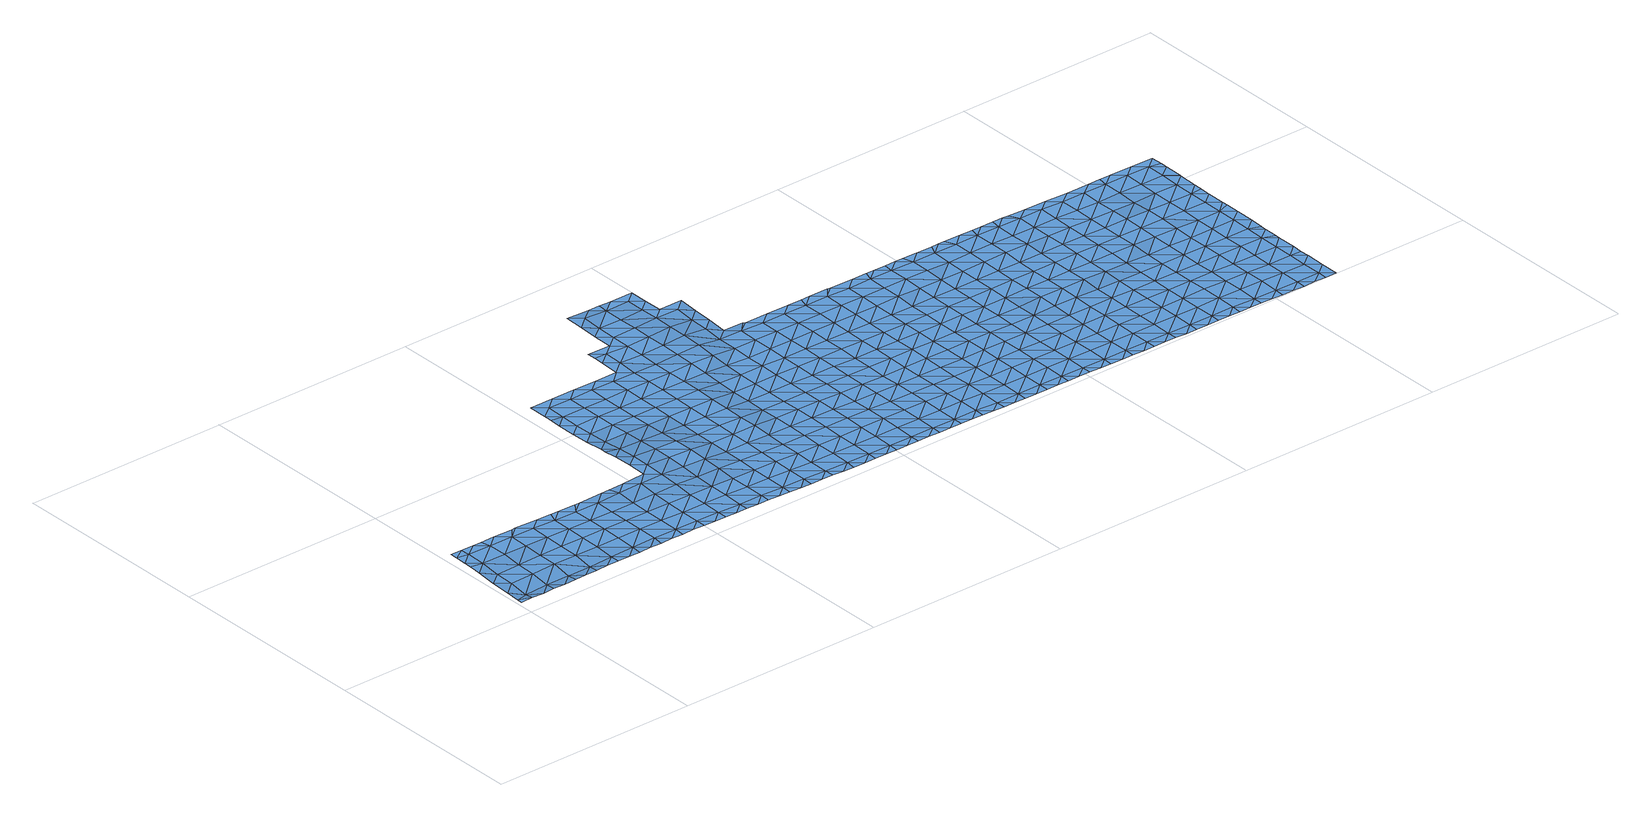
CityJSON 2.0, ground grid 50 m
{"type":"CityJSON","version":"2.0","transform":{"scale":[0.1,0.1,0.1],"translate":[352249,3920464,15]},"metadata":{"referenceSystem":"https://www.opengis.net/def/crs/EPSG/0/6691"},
"CityObjects":{
"waterbody1":{"type":"WaterBody","attributes":{"name":"8","class":"1140","function":"1","WaterBodyRiverFloodingRiskAttribute.description":"4","WaterBodyRiverFloodingRiskAttribute.rankOrg":"1","WaterBodyRiverFloodingRiskAttribute.adminType":"2","WaterBodyRiverFloodingRiskAttribute.scale":"L1"},"geometry":[{"type":"MultiSurface","lod":"1","boundaries":[[[0,1,2]],[[2,3,4]],[[2,1,3]],[[5,6,4]],[[5,4,3]],[[1,7,3]],[[8,6,9]],[[6,5,9]],[[7,10,3]],[[11,12,8]],[[12,11,13]],[[11,8,9]],[[10,14,3]],[[14,9,5]],[[15,10,7]],[[11,16,13]],[[5,3,14]],[[17,13,16]],[[18,11,9]],[[19,17,20]],[[17,16,20]],[[15,21,10]],[[9,14,18]],[[18,22,11]],[[11,23,16]],[[24,20,16]],[[22,23,11]],[[21,25,10]],[[25,26,10]],[[16,23,24]],[[14,26,18]],[[27,25,21]],[[14,10,26]],[[26,28,18]],[[24,23,29]],[[18,30,22]],[[27,31,25]],[[32,23,22]],[[33,26,25]],[[30,18,28]],[[31,33,25]],[[29,23,34]],[[32,34,23]],[[22,30,32]],[[31,35,33]],[[28,26,36]],[[36,26,33]],[[28,37,30]],[[38,34,32]],[[35,39,33]],[[37,32,30]],[[40,28,36]],[[41,38,32]],[[33,42,36]],[[28,40,37]],[[33,39,42]],[[32,43,41]],[[42,44,36]],[[32,37,43]],[[39,45,42]],[[40,36,46]],[[40,47,37]],[[43,48,41]],[[45,49,42]],[[46,36,44]],[[46,47,40]],[[37,47,43]],[[49,50,42]],[[47,51,43]],[[44,42,50]],[[43,51,48]],[[52,50,49]],[[44,53,46]],[[54,44,50]],[[46,53,47]],[[52,55,50]],[[48,51,56]],[[44,54,53]],[[51,47,57]],[[56,51,58]],[[59,50,55]],[[60,58,51]],[[47,53,57]],[[54,61,53]],[[54,50,61]],[[51,57,60]],[[59,55,62]],[[61,50,59]],[[53,63,57]],[[61,63,53]],[[62,64,59]],[[58,60,65]],[[59,66,61]],[[66,59,64]],[[67,68,60]],[[65,60,68]],[[57,63,69]],[[60,57,67]],[[67,57,69]],[[66,64,70]],[[63,61,71]],[[71,61,66]],[[70,72,66]],[[69,63,73]],[[74,68,67]],[[63,71,73]],[[67,69,75]],[[76,71,66]],[[77,66,72]],[[78,74,67]],[[69,73,75]],[[67,75,78]],[[77,72,79]],[[76,66,77]],[[78,80,74]],[[73,71,81]],[[73,82,75]],[[79,83,77]],[[81,71,76]],[[75,84,78]],[[82,73,81]],[[82,84,75]],[[83,85,77]],[[80,78,86]],[[77,85,76]],[[84,86,78]],[[87,85,83]],[[76,88,81]],[[89,88,76]],[[81,88,82]],[[76,85,89]],[[87,90,85]],[[82,91,84]],[[88,91,82]],[[86,84,92]],[[85,93,89]],[[94,92,84]],[[85,90,93]],[[84,91,94]],[[90,95,93]],[[96,89,93]],[[94,97,92]],[[88,89,98]],[[99,92,97]],[[95,100,93]],[[98,89,96]],[[91,88,98]],[[101,102,99]],[[98,103,91]],[[101,99,97]],[[94,91,103]],[[100,104,93]],[[105,106,102]],[[101,105,102]],[[103,107,94]],[[94,108,97]],[[106,105,109]],[[96,93,104]],[[107,108,94]],[[97,110,101]],[[111,109,105]],[[100,112,104]],[[113,109,111]],[[108,110,97]],[[114,96,104]],[[111,115,113]],[[98,96,116]],[[98,117,103]],[[101,118,105]],[[112,119,104]],[[116,96,114]],[[120,113,115]],[[110,118,101]],[[120,121,122]],[[105,123,111]],[[121,120,115]],[[118,123,105]],[[98,116,117]],[[124,108,107]],[[125,104,119]],[[122,126,127]],[[107,103,128]],[[111,129,115]],[[127,126,130]],[[114,104,125]],[[122,121,126]],[[123,129,111]],[[103,117,128]],[[131,132,130]],[[119,133,125]],[[131,130,126]],[[110,108,124]],[[134,114,125]],[[129,135,115]],[[116,136,117]],[[107,128,124]],[[116,114,136]],[[124,137,110]],[[121,115,135]],[[133,138,125]],[[136,114,134]],[[118,110,137]],[[126,121,135]],[[117,139,128]],[[140,131,126]],[[141,132,131]],[[118,142,123]],[[123,142,129]],[[117,136,139]],[[140,126,135]],[[139,143,128]],[[128,144,124]],[[118,137,145]],[[125,138,146]],[[143,144,128]],[[131,147,141]],[[124,144,137]],[[118,145,142]],[[134,125,148]],[[129,149,135]],[[147,131,140]],[[142,149,129]],[[138,150,146]],[[148,125,146]],[[136,151,139]],[[137,152,145]],[[136,134,151]],[[135,153,140]],[[150,154,146]],[[151,134,148]],[[139,155,143]],[[156,147,140]],[[157,141,147]],[[137,144,152]],[[145,158,142]],[[135,149,153]],[[146,159,148]],[[160,145,152]],[[142,158,149]],[[139,151,155]],[[156,140,153]],[[155,161,143]],[[143,162,144]],[[146,154,159]],[[162,152,144]],[[158,145,160]],[[147,163,157]],[[149,164,153]],[[158,164,149]],[[147,156,163]],[[154,165,159]],[[166,160,152]],[[167,148,159]],[[151,168,155]],[[143,161,162]],[[151,148,168]],[[153,169,156]],[[165,170,159]],[[168,148,167]],[[155,171,161]],[[172,157,163]],[[173,158,160]],[[174,153,164]],[[156,169,163]],[[152,162,166]],[[173,164,158]],[[169,153,174]],[[175,160,166]],[[155,168,171]],[[171,176,161]],[[161,177,162]],[[167,159,178]],[[159,170,178]],[[173,160,175]],[[163,179,172]],[[164,180,174]],[[163,169,179]],[[170,181,178]],[[182,175,166]],[[168,183,171]],[[161,176,177]],[[167,178,184]],[[180,164,173]],[[168,167,183]],[[166,162,182]],[[181,185,178]],[[183,167,184]],[[171,186,176]],[[187,172,179]],[[162,177,182]],[[169,188,179]],[[182,189,175]],[[175,190,173]],[[174,180,191]],[[169,174,188]],[[188,174,191]],[[173,190,180]],[[171,183,186]],[[176,192,177]],[[193,187,179]],[[184,178,194]],[[178,185,194]],[[175,189,190]],[[180,195,191]],[[176,186,196]],[[193,179,188]],[[185,197,194]],[[198,189,182]],[[199,184,194]],[[183,200,186]],[[176,196,192]],[[183,184,200]],[[193,201,187]],[[182,177,198]],[[180,190,195]],[[197,202,194]],[[200,184,199]],[[203,187,201]],[[186,204,196]],[[177,192,198]],[[203,205,206]],[[188,207,193]],[[189,208,190]],[[191,195,209]],[[188,191,207]],[[210,199,194]],[[206,205,211]],[[202,210,194]],[[203,201,205]],[[207,191,209]],[[186,200,204]],[[196,212,192]],[[193,213,201]],[[189,198,214]],[[205,215,211]],[[195,190,208]],[[216,196,204]],[[192,212,198]],[[189,214,208]],[[193,207,213]],[[202,217,210]],[[201,218,205]],[[219,214,198]],[[209,195,220]],[[200,221,204]],[[196,216,212]],[[199,210,222]],[[200,199,221]],[[195,208,220]],[[201,213,223]],[[217,224,210]],[[221,199,222]],[[204,225,216]],[[219,198,212]],[[207,226,213]],[[201,223,218]],[[214,227,208]],[[209,220,228]],[[215,205,218]],[[207,209,226]],[[229,227,214]],[[226,209,228]],[[229,214,219]],[[204,221,225]],[[216,230,212]],[[213,231,223]],[[215,232,233]],[[222,210,234]],[[210,224,234]],[[215,218,232]],[[212,230,219]],[[220,235,228]],[[216,225,236]],[[232,237,233]],[[220,208,235]],[[213,226,231]],[[233,237,238]],[[231,239,223]],[[224,240,234]],[[223,241,218]],[[242,243,222]],[[243,225,221]],[[230,216,236]],[[244,229,219]],[[242,222,234]],[[208,227,235]],[[221,222,243]],[[240,245,234]],[[246,236,225]],[[247,238,248]],[[244,219,230]],[[238,237,248]],[[232,218,241]],[[249,237,232]],[[243,246,225]],[[226,250,231]],[[223,239,241]],[[244,251,229]],[[229,252,227]],[[228,235,253]],[[226,228,250]],[[245,254,234]],[[250,228,253]],[[255,247,248]],[[246,256,236]],[[231,257,239]],[[249,232,241]],[[227,258,235]],[[242,234,254]],[[237,259,248]],[[256,260,236]],[[260,244,230]],[[261,254,245]],[[229,251,252]],[[235,258,253]],[[230,236,260]],[[231,250,257]],[[259,255,248]],[[239,262,241]],[[243,242,263]],[[237,249,264]],[[265,246,243]],[[266,251,244]],[[263,242,254]],[[262,249,241]],[[227,252,258]],[[263,265,243]],[[267,239,257]],[[237,264,259]],[[261,268,254]],[[269,256,246]],[[266,244,260]],[[262,239,267]],[[270,252,251]],[[271,264,249]],[[272,253,258]],[[250,273,257]],[[259,274,255]],[[250,253,273]],[[275,270,251]],[[273,253,272]],[[276,260,256]],[[275,251,266]],[[246,265,277]],[[257,278,267]],[[252,279,258]],[[263,254,280]],[[249,262,271]],[[254,268,280]],[[259,281,274]],[[270,279,252]],[[282,265,263]],[[246,277,269]],[[259,264,283]],[[257,273,278]],[[278,284,267]],[[268,285,280]],[[267,286,262]],[[264,271,283]],[[266,260,276]],[[265,282,277]],[[256,269,276]],[[284,286,267]],[[263,280,287]],[[259,288,281]],[[262,286,271]],[[272,258,289]],[[285,290,280]],[[282,263,287]],[[259,283,288]],[[275,266,291]],[[271,292,283]],[[258,279,289]],[[273,293,278]],[[266,276,291]],[[275,294,270]],[[273,272,293]],[[295,296,277]],[[296,276,269]],[[288,297,281]],[[292,298,283]],[[278,299,284]],[[293,272,289]],[[283,298,288]],[[271,300,292]],[[277,282,295]],[[269,277,296]],[[275,291,301]],[[293,302,278]],[[271,286,300]],[[303,286,284]],[[280,290,304]],[[299,303,284]],[[279,270,294]],[[278,302,299]],[[275,301,294]],[[287,280,305]],[[287,306,282]],[[296,307,276]],[[297,288,298]],[[294,308,279]],[[279,309,289]],[[290,310,304]],[[305,280,304]],[[306,295,282]],[[311,300,286]],[[291,276,307]],[[312,301,291]],[[303,311,286]],[[313,292,300]],[[314,293,289]],[[302,315,299]],[[310,316,304]],[[317,296,295]],[[318,294,301]],[[311,313,300]],[[287,305,306]],[[279,308,309]],[[306,317,295]],[[293,314,302]],[[291,307,312]],[[319,308,294]],[[314,289,309]],[[318,301,312]],[[296,320,307]],[[315,302,321]],[[304,316,322]],[[323,320,296]],[[323,296,317]],[[302,324,321]],[[319,294,318]],[[305,304,325]],[[324,302,314]],[[319,326,308]],[[308,327,309]],[[316,328,322]],[[329,317,306]],[[304,322,325]],[[306,305,329]],[[312,307,330]],[[309,331,314]],[[328,332,322]],[[329,305,325]],[[324,333,321]],[[330,307,320]],[[318,312,330]],[[327,308,326]],[[317,334,323]],[[329,334,317]],[[314,331,324]],[[335,326,319]],[[331,309,327]],[[336,318,330]],[[337,322,332]],[[334,338,323]],[[323,339,320]],[[319,318,335]],[[325,322,337]],[[340,329,325]],[[335,318,336]],[[324,341,333]],[[341,324,331]],[[326,342,327]],[[337,332,343]],[[339,323,338]],[[340,325,337]],[[344,326,335]],[[330,320,345]],[[343,346,337]],[[336,330,345]],[[347,329,340]],[[331,327,342]],[[348,333,341]],[[320,339,345]],[[326,344,342]],[[334,329,349]],[[331,350,341]],[[336,351,335]],[[342,350,331]],[[349,329,347]],[[338,334,349]],[[346,352,337]],[[353,339,338]],[[335,351,344]],[[336,345,354]],[[351,336,354]],[[355,352,346]],[[353,338,349]],[[341,356,348]],[[340,337,357]],[[340,358,347]],[[359,342,344]],[[356,341,350]],[[337,352,357]],[[360,344,351]],[[347,361,349]],[[362,350,342]],[[339,353,363]],[[356,364,348]],[[345,339,365]],[[355,366,352]],[[358,340,357]],[[358,361,347]],[[365,339,363]],[[344,360,359]],[[350,362,356]],[[354,345,367]],[[368,364,356]],[[366,369,352]],[[370,360,351]],[[362,342,359]],[[345,365,367]],[[352,371,357]],[[353,349,372]],[[353,373,363]],[[351,354,370]],[[374,368,356]],[[372,349,361]],[[372,373,353]],[[370,354,367]],[[375,369,366]],[[363,373,365]],[[376,359,360]],[[356,362,374]],[[377,361,358]],[[352,369,371]],[[378,360,370]],[[358,357,377]],[[379,362,359]],[[374,380,368]],[[375,381,369]],[[377,357,371]],[[376,360,378]],[[382,372,361]],[[377,383,361]],[[362,379,374]],[[365,373,384]],[[367,365,385]],[[383,382,361]],[[381,386,369]],[[370,367,385]],[[379,359,376]],[[387,373,372]],[[365,384,385]],[[388,389,374]],[[380,374,389]],[[379,388,374]],[[387,384,373]],[[378,370,390]],[[391,386,381]],[[390,370,385]],[[371,369,392]],[[393,376,378]],[[377,371,392]],[[387,372,382]],[[369,386,392]],[[394,393,378]],[[377,395,383]],[[394,378,390]],[[387,396,384]],[[384,397,385]],[[391,398,386]],[[388,399,389]],[[396,397,384]],[[379,376,393]],[[400,382,383]],[[377,392,395]],[[379,401,388]],[[385,402,390]],[[398,403,386]],[[400,387,382]],[[397,402,385]],[[404,383,395]],[[390,402,394]],[[401,379,393]],[[405,399,388]],[[392,386,403]],[[400,383,404]],[[406,403,398]],[[392,407,395]],[[408,393,394]],[[405,388,401]],[[400,409,387]],[[402,410,394]],[[411,407,392]],[[396,387,409]],[[410,408,394]],[[412,397,396]],[[392,403,411]],[[405,413,399]],[[406,414,403]],[[407,415,395]],[[416,412,396]],[[416,396,409]],[[397,412,402]],[[404,395,415]],[[401,417,405]],[[401,393,417]],[[400,404,415]],[[418,410,402]],[[417,393,408]],[[419,409,400]],[[420,403,414]],[[413,405,421]],[[422,421,405]],[[417,422,405]],[[411,423,407]],[[424,400,415]],[[418,402,412]],[[411,403,423]],[[425,408,410]],[[418,426,410]],[[420,414,427]],[[423,403,420]],[[416,409,419]],[[426,425,410]],[[400,424,419]],[[423,428,407]],[[407,429,415]],[[422,430,421]],[[416,431,412]],[[427,432,420]],[[428,429,407]],[[433,431,416]],[[417,408,425]],[[415,429,424]],[[434,418,412]],[[417,435,422]],[[416,419,433]],[[431,434,412]],[[436,423,420]],[[434,426,418]],[[430,422,437]],[[429,438,424]],[[439,437,422]],[[417,425,435]],[[420,432,440]],[[419,424,438]],[[441,433,419]],[[439,422,435]],[[434,442,426]],[[426,443,425]],[[432,444,440]],[[436,420,440]],[[441,431,433]],[[439,445,437]],[[428,423,446]],[[419,438,447]],[[444,448,440]],[[446,423,436]],[[441,419,447]],[[449,434,431]],[[426,442,443]],[[429,428,450]],[[429,451,438]],[[435,452,439]],[[441,453,431]],[[454,445,439]],[[435,425,452]],[[448,455,440]],[[449,442,434]],[[428,446,450]],[[452,425,443]],[[438,456,447]],[[436,440,455]],[[436,457,446]],[[458,455,448]],[[429,450,451]],[[439,459,454]],[[460,441,447]],[[431,453,449]],[[459,439,452]],[[442,461,443]],[[456,438,451]],[[460,453,441]],[[446,462,450]],[[436,455,457]],[[442,449,463]],[[458,464,455]],[[460,447,456]],[[461,442,463]],[[452,443,461]],[[454,459,465]],[[446,457,462]],[[452,466,459]],[[460,467,453]],[[453,468,449]],[[464,469,455]],[[467,468,453]],[[468,463,449]],[[450,462,470]],[[451,450,471]],[[465,459,472]],[[473,472,459]],[[452,461,466]],[[466,473,459]],[[456,451,471]],[[450,470,471]],[[457,455,474]],[[468,475,463]],[[464,476,469]],[[474,455,469]],[[474,477,457]],[[477,470,462]],[[478,467,460]],[[462,457,477]],[[461,479,466]],[[456,471,480]],[[460,456,478]],[[481,472,473]],[[461,463,479]],[[476,482,469]],[[478,456,480]],[[479,463,475]],[[483,481,473]],[[467,484,468]],[[466,485,473]],[[482,486,469]],[[484,475,468]],[[469,487,474]],[[470,477,488]],[[471,470,489]],[[467,478,490]],[[485,483,473]],[[466,479,491]],[[486,487,469]],[[492,486,482]],[[470,488,489]],[[485,466,491]],[[493,478,480]],[[467,490,484]],[[480,471,494]],[[494,493,480]],[[493,490,478]],[[495,488,477]],[[471,489,494]],[[477,474,496]],[[479,497,491]],[[475,484,498]],[[479,475,497]],[[492,499,486]],[[500,483,485]],[[474,487,496]],[[488,495,489]],[[475,498,497]],[[493,501,490]],[[490,502,484]],[[495,477,496]],[[499,503,486]],[[501,502,490]],[[489,504,494]],[[500,485,505]],[[491,497,506]],[[485,491,507]],[[498,484,502]],[[508,503,499]],[[504,489,495]],[[507,491,506]],[[487,486,509]],[[505,485,507]],[[509,486,503]],[[496,487,509]],[[493,494,510]],[[511,501,493]],[[510,494,504]],[[496,512,495]],[[498,502,513]],[[497,498,514]],[[508,515,503]],[[516,505,507]],[[512,504,495]],[[517,496,509]],[[511,493,510]],[[498,513,514]],[[511,518,501]],[[501,519,502]],[[506,497,520]],[[496,517,512]],[[520,497,514]],[[521,510,504]],[[502,519,513]],[[516,507,522]],[[507,506,523]],[[509,503,524]],[[503,515,524]],[[525,504,512]],[[523,506,520]],[[501,518,519]],[[509,526,517]],[[522,507,523]],[[515,527,524]],[[528,526,509]],[[521,504,525]],[[511,510,521]],[[528,509,524]],[[517,526,512]],[[529,520,514]],[[521,530,511]],[[531,522,523]],[[511,532,518]],[[513,519,533]],[[514,513,529]],[[527,534,524]],[[535,525,512]],[[529,513,533]],[[518,532,519]],[[526,535,512]],[[534,536,524]],[[532,511,530]],[[531,523,537]],[[538,539,520]],[[540,521,525]],[[519,541,533]],[[538,520,529]],[[532,541,519]],[[523,520,539]],[[542,526,528]],[[543,525,535]],[[528,524,544]],[[537,523,539]],[[541,545,533]],[[533,546,529]],[[534,547,536]],[[544,524,536]],[[544,542,528]],[[542,535,526]],[[540,525,543]],[[530,521,540]],[[545,546,533]],[[530,548,532]],[[547,549,536]],[[539,550,537]],[[551,548,530]],[[538,529,546]],[[552,543,535]],[[551,530,540]],[[553,539,538]],[[532,554,541]],[[555,552,535]],[[548,554,532]],[[556,540,543]],[[557,536,549]],[[535,542,555]],[[541,558,545]],[[538,546,559]],[[557,560,536]],[[552,556,543]],[[544,560,542]],[[544,536,560]],[[538,559,553]],[[550,539,553]],[[557,549,561]],[[541,554,558]],[[551,540,562]],[[551,563,548]],[[546,545,564]],[[561,565,557]],[[555,542,566]],[[566,542,560]],[[564,567,546]],[[568,550,553]],[[540,556,562]],[[548,563,554]],[[545,558,564]],[[555,569,552]],[[570,553,559]],[[559,546,567]],[[565,571,557]],[[563,551,562]],[[557,571,560]],[[555,566,572]],[[554,573,558]],[[574,566,560]],[[569,555,572]],[[556,552,569]],[[575,573,554]],[[576,571,565]],[[553,570,568]],[[575,554,563]],[[559,567,570]],[[558,577,564]],[[578,572,566]],[[579,563,562]],[[560,571,574]],[[564,577,567]],[[556,569,580]],[[562,556,581]],[[576,582,571]],[[583,578,566]],[[581,556,580]],[[579,575,563]],[[583,566,574]],[[577,558,573]],[[584,569,572]],[[585,568,570]],[[571,586,574]],[[567,587,570]],[[586,571,582]],[[584,580,569]],[[562,581,579]],[[588,573,575]],[[589,567,577]],[[586,590,574]],[[587,585,570]],[[584,572,578]],[[583,574,590]],[[591,577,573]],[[567,589,587]],[[584,592,580]],[[575,579,593]],[[594,595,583]],[[583,595,578]],[[594,583,590]],[[575,593,588]],[[577,591,589]],[[581,580,596]],[[595,597,578]],[[578,597,584]],[[585,587,598]],[[596,580,592]],[[591,573,588]],[[579,581,599]],[[589,600,587]],[[601,602,584]],[[601,584,597]],[[593,579,599]],[[592,584,602]],[[581,596,599]],[[598,587,603]],[[604,589,591]],[[605,592,602]],[[600,589,604]],[[596,592,606]],[[607,591,588]],[[592,605,606]],[[593,599,608]],[[603,587,600]],[[588,593,609]],[[606,610,596]],[[596,610,599]],[[609,607,588]],[[593,608,609]],[[591,607,604]],[[610,611,599]],[[611,612,599]],[[608,599,612]],[[604,613,600]],[[603,600,614]],[[615,613,604]],[[609,608,616]],[[615,604,607]],[[608,612,616]],[[617,609,616]],[[607,609,618]],[[614,600,613]],[[609,617,618]],[[619,615,607]],[[607,618,619]],[[620,615,619]],[[621,615,620]],[[613,615,621]],[[614,613,622]],[[623,613,621]],[[613,623,622]]]}]}
},
"vertices":[
[6,36,6],[34,36,7],[6,49,6],[35,59,3],[7,83,8],[35,105,10],[7,129,10],[63,35,7],[8,175,14],[36,151,10],[91,58,6],[37,198,15],[9,203,15],[9,221,16],[92,104,12],[91,35,8],[38,244,16],[9,249,16],[93,150,12],[10,267,16],[37,267,16],[119,34,8],[94,197,16],[94,243,15],[66,266,16],[148,57,7],[149,103,14],[148,34,9],[150,150,14],[89,266,16],[150,196,16],[176,34,9],[151,242,16],[205,56,8],[123,266,16],[204,33,10],[206,102,14],[207,195,15],[170,265,16],[233,33,11],[206,149,14],[180,265,16],[262,55,11],[208,241,15],[262,101,14],[261,32,11],[263,148,14],[264,194,14],[237,264,15],[290,32,11],[318,54,13],[265,240,14],[318,31,11],[320,147,14],[319,101,14],[346,31,12],[274,263,14],[321,193,14],[293,263,14],[375,53,14],[321,239,14],[376,100,14],[375,30,12],[377,146,14],[403,30,13],[337,262,14],[432,52,14],[378,238,14],[350,262,14],[377,192,14],[431,29,13],[433,99,14],[460,29,13],[433,145,14],[407,261,16],[434,191,14],[489,98,13],[489,52,13],[435,237,17],[488,28,13],[429,261,16],[490,144,13],[491,190,15],[517,28,12],[492,236,19],[545,51,12],[464,260,18],[545,27,12],[547,143,13],[546,97,13],[573,27,12],[548,189,16],[520,259,21],[602,50,11],[548,235,20],[602,27,12],[603,96,12],[549,282,21],[604,142,12],[521,305,21],[630,26,11],[550,328,21],[522,351,19],[604,188,14],[659,49,11],[551,374,18],[522,385,16],[605,235,17],[606,281,18],[523,398,16],[607,327,18],[551,420,14],[658,26,11],[523,444,12],[660,95,11],[552,467,11],[660,141,11],[661,187,13],[607,373,16],[687,25,10],[524,490,10],[553,513,10],[525,536,10],[608,419,14],[663,280,16],[716,48,10],[554,559,10],[525,562,11],[662,234,15],[609,466,12],[526,583,11],[554,605,11],[526,629,11],[715,25,10],[716,94,10],[610,512,11],[717,140,10],[663,326,16],[744,24,9],[718,186,11],[610,558,11],[583,628,11],[665,418,12],[719,233,11],[719,279,11],[664,372,14],[772,47,9],[611,604,11],[773,93,9],[666,465,11],[772,24,8],[774,139,9],[720,325,11],[666,511,11],[800,23,8],[775,185,10],[667,557,11],[640,627,12],[722,418,11],[829,46,8],[721,371,11],[775,232,11],[776,278,11],[668,603,12],[722,464,12],[829,23,8],[777,324,11],[830,92,7],[831,138,7],[724,556,12],[857,22,7],[831,185,8],[697,626,12],[778,417,11],[723,510,12],[778,370,11],[832,231,10],[833,277,11],[886,45,7],[725,602,12],[779,463,12],[885,22,6],[834,323,10],[887,137,7],[887,91,7],[914,21,6],[888,184,8],[753,625,13],[781,555,12],[834,369,10],[835,416,11],[780,509,12],[890,276,8],[781,601,12],[943,44,6],[836,462,12],[889,230,9],[942,21,6],[890,322,7],[943,90,7],[944,136,7],[782,648,14],[971,20,6],[754,671,14],[945,183,8],[783,694,14],[755,695,14],[837,554,11],[892,415,7],[837,508,12],[999,43,6],[755,717,14],[946,275,8],[838,601,11],[891,368,7],[812,717,13],[946,229,9],[999,20,6],[840,693,12],[947,321,7],[893,461,8],[1001,136,7],[1000,89,7],[839,647,12],[1027,20,6],[1002,182,8],[894,553,13],[949,414,6],[893,507,12],[948,368,6],[1003,274,8],[895,600,14],[840,739,13],[812,763,13],[1056,42,6],[949,460,7],[1002,228,8],[841,785,13],[813,809,15],[896,646,14],[1056,19,6],[896,692,14],[1057,88,7],[1058,135,7],[1004,320,7],[1084,19,6],[1058,181,8],[814,855,16],[842,832,16],[897,738,14],[951,552,11],[1005,367,7],[1005,413,7],[950,506,8],[1113,41,6],[871,854,14],[1059,227,7],[952,599,15],[1006,459,7],[899,831,13],[1060,273,6],[1112,18,6],[953,691,17],[1114,87,7],[898,784,13],[1114,134,7],[1061,319,6],[952,645,17],[1141,18,6],[1116,226,6],[1062,412,6],[954,737,17],[1007,505,6],[1008,551,7],[899,854,14],[1061,366,6],[1117,272,5],[1115,180,7],[1008,598,8],[1063,458,6],[1170,40,6],[928,853,13],[1171,133,6],[955,783,16],[1009,644,12],[1169,17,6],[1010,690,12],[1170,87,6],[956,830,14],[1064,504,6],[1198,17,6],[1117,319,6],[983,760,16],[1064,551,7],[1119,411,6],[1172,179,6],[1173,225,5],[984,852,14],[984,806,15],[1037,620,9],[1011,736,17],[1118,365,6],[1065,597,7],[1038,667,12],[1226,39,6],[1227,86,6],[1228,132,5],[1173,271,4],[1120,457,6],[1120,503,6],[1226,16,6],[1039,713,14],[1174,318,5],[1039,759,17],[1121,550,6],[1088,620,7],[1254,16,5],[1229,178,5],[1175,364,5],[1176,410,6],[1230,270,4],[1094,619,6],[1283,38,4],[1229,224,5],[1122,596,6],[1284,85,5],[1176,456,6],[1177,502,6],[1283,15,4],[1285,131,5],[1231,317,5],[1178,549,6],[1311,15,4],[1151,618,6],[1285,177,4],[1232,409,5],[1232,363,5],[1340,38,4],[1286,223,4],[1287,270,5],[1341,84,4],[1179,595,6],[1234,502,6],[1339,14,4],[1233,455,5],[1288,316,5],[1368,14,4],[1341,130,4],[1207,618,6],[1342,176,4],[1235,548,6],[1289,408,4],[1397,37,4],[1343,222,4],[1288,362,5],[1396,13,4],[1235,594,6],[1397,83,4],[1398,129,4],[1291,501,5],[1290,454,5],[1399,175,4],[1291,547,6],[1344,269,4],[1243,617,6],[1344,315,4],[1425,13,4],[1345,361,4],[1264,617,6],[1453,36,4],[1346,407,4],[1454,82,4],[1400,221,4],[1400,268,5],[1292,593,6],[1453,13,4],[1347,500,5],[1455,128,4],[1347,453,4],[1348,546,5],[1312,616,6],[1481,12,4],[1456,220,4],[1456,174,4],[1401,314,4],[1402,360,4],[1510,35,4],[1457,267,4],[1349,592,5],[1321,616,6],[1403,406,4],[1510,12,4],[1511,81,4],[1404,499,6],[1403,453,4],[1512,127,3],[1458,313,4],[1459,359,4],[1538,11,4],[1378,615,5],[1513,220,3],[1405,545,6],[1459,405,4],[1567,34,3],[1512,173,3],[1406,591,6],[1566,11,3],[1568,126,3],[1461,498,5],[1514,266,3],[1460,452,4],[1568,80,3],[1515,358,3],[1414,614,6],[1595,10,3],[1569,172,3],[1515,312,3],[1462,544,6],[1516,404,4],[1571,265,3],[1624,33,3],[1434,614,6],[1462,590,6],[1624,79,3],[1570,219,3],[1518,497,4],[1517,451,4],[1623,10,3],[1625,125,3],[1626,171,3],[1465,613,6],[1572,357,3],[1652,9,3],[1571,311,3],[1573,403,4],[1518,543,6],[1681,78,3],[1491,613,6],[1627,218,3],[1519,589,6],[1680,32,3],[1628,310,6],[1574,450,4],[1574,496,4],[1680,9,3],[1512,613,6],[1682,124,3],[1627,264,5],[1708,8,3],[1630,403,4],[1683,171,3],[1683,217,3],[1575,542,5],[1629,356,5],[1548,612,6],[1737,31,3],[1684,263,5],[1738,77,3],[1737,8,3],[1576,588,6],[1685,309,5],[1631,495,6],[1739,123,3],[1630,449,5],[1765,7,2],[1588,611,6],[1632,541,6],[1686,355,5],[1686,402,4],[1794,30,2],[1739,170,3],[1740,216,3],[1605,611,6],[1633,587,6],[1795,76,2],[1687,448,5],[1793,7,2],[1795,122,2],[1742,308,6],[1688,494,7],[1741,262,3],[1621,611,6],[1822,6,2],[1661,610,6],[1743,401,5],[1689,586,6],[1851,29,2],[1851,75,2],[1796,169,2],[1797,215,2],[1742,354,6],[1689,540,7],[1850,6,2],[1798,307,5],[1798,261,2],[1853,168,2],[1852,122,2],[1745,493,7],[1744,447,5],[1879,6,2],[1695,610,6],[1799,354,5],[1800,400,5],[1907,28,3],[1854,214,2],[1718,609,6],[1745,539,6],[1746,586,6],[1907,5,2],[1908,74,4],[1854,260,2],[1855,306,4],[1910,167,3],[1801,446,6],[1801,492,6],[1935,5,2],[1750,609,6],[1909,121,4],[1856,353,5],[1857,399,5],[1802,538,5],[1911,259,2],[1775,608,6],[1803,585,5],[1964,27,2],[1910,213,2],[1966,120,3],[1964,4,2],[1965,73,3],[1858,491,5],[1912,305,2],[1791,608,5],[1913,352,4],[1857,445,6],[1992,4,1],[1966,166,3],[2021,26,1],[1832,607,5],[1859,537,5],[1860,584,5],[1968,258,2],[1913,398,4],[2022,119,2],[1967,212,2],[2022,73,2],[1914,444,4],[1915,490,3],[2020,3,1],[1969,351,3],[2049,3,1],[1888,606,4],[1969,305,2],[2024,211,2],[1916,583,3],[1970,397,4],[2023,165,2],[2025,257,2],[2078,25,1],[1971,443,4],[1916,537,3],[2078,72,1],[2077,2,1],[2025,304,1],[2026,350,2],[1972,489,2],[2106,2,1],[2079,118,1],[1972,536,2],[1945,605,3],[2081,210,1],[1973,582,3],[2134,24,1],[2080,164,1],[2028,442,4],[2135,71,1],[2027,396,4],[2134,1,1],[2028,488,1],[2137,163,1],[2083,349,1],[2081,256,1],[2082,303,1],[2162,1,1],[2136,117,1],[2137,209,1],[2002,604,3],[2163,47,1],[2030,581,3],[2084,441,2],[2029,535,3],[2164,93,1],[2085,488,2],[2138,256,1],[2084,395,2],[2164,116,1],[2165,140,1],[2139,302,2],[2165,186,1],[2033,604,3],[2140,348,1],[2087,580,3],[2166,200,1],[2166,232,1],[2059,604,3],[2086,534,3],[2166,246,2],[2167,278,2],[2142,487,2],[2140,394,2],[2141,440,2],[2168,324,2],[2168,357,2],[2168,371,2],[2143,579,3],[2115,603,3],[2143,533,3],[2169,417,2],[2170,442,2],[2170,463,2],[2171,509,3],[2171,513,3],[2171,555,3],[2172,602,3],[2172,573,3]
]}
